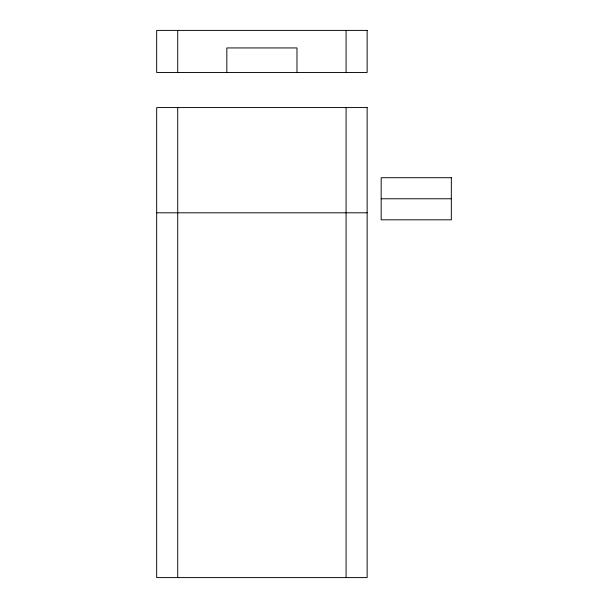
<?xml version="1.0" encoding="UTF-8"?>
<svg xmlns="http://www.w3.org/2000/svg" width="608" height="608" viewBox="0 0 608 608"><rect width="100%" height="100%" fill="white"/><g stroke="black" fill="none" stroke-linecap="round" stroke-linejoin="round"><path stroke-width="0.91" d="M381.17 198.77L451.326 198.77M156.674 212.8L367.141 212.8M346.089 30.4L346.089 72.489M346.089 107.57L346.089 577.6M296.985 72.489L296.985 47.941L226.83 47.941L226.83 72.489M177.726 30.4L177.726 72.489M177.726 107.57L177.726 577.6M367.141 30.4L156.674 30.4L156.674 72.489L367.141 72.489L367.141 30.4M367.141 107.57L156.674 107.57L156.674 577.6L367.141 577.6L367.141 107.57M451.326 177.726L381.17 177.726L381.17 219.815L451.326 219.815L451.326 177.726"/></g></svg>
